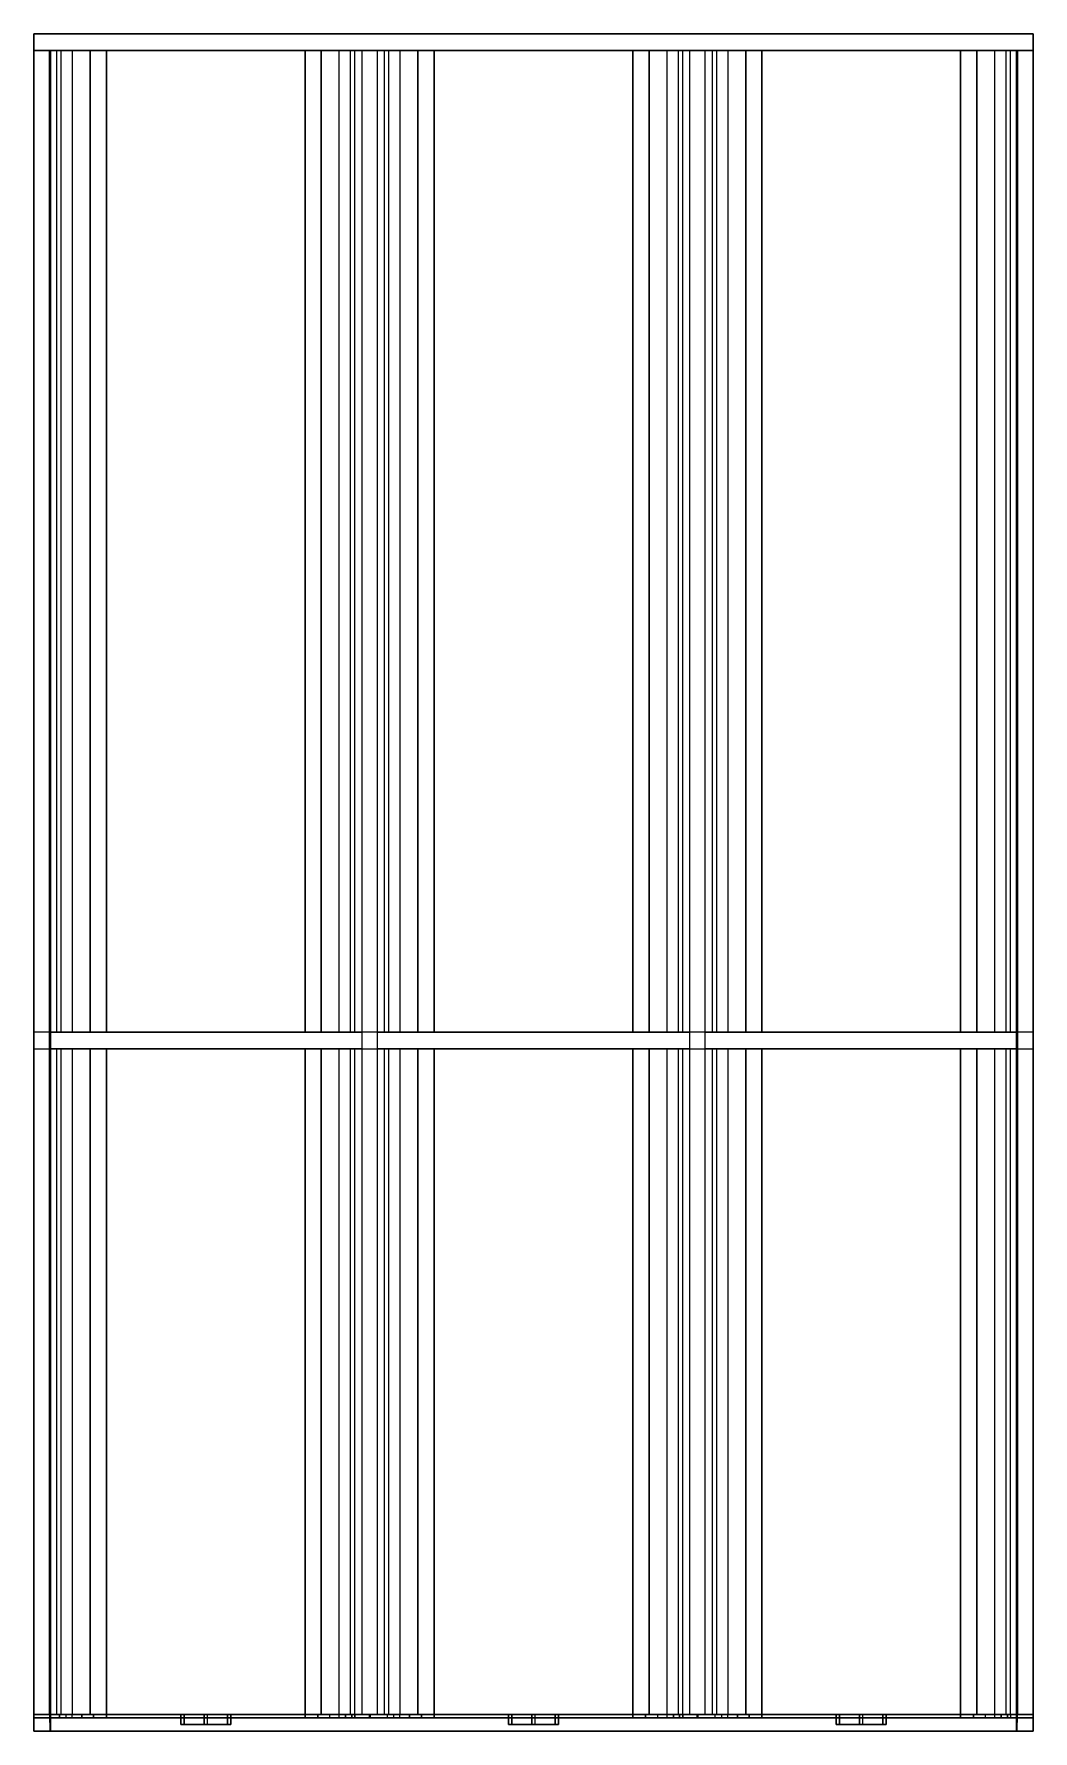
# Model space of a CAD drawing. Header units: millimetres. Extents: x 0 to 300, y 0 to 510.
import ezdxf

# ---------------------------------------------------------------- set-up
doc = ezdxf.new("R2010")
doc.units = ezdxf.units.MM
doc.layers.add('1', color=8, linetype='Continuous')
doc.layers.add('4', color=7, linetype='Continuous')

msp = doc.modelspace()

# ---------------------------------------------------------------- linework, layer by layer
at = {"layer": '1'}
for p, q in [((300, 0), (295, 0)), ((295, 0), (295.12, 0, 37.06)), ((300, 0, 37.06), (300, 0))]:
    msp.add_line(p, q, dxfattribs=at)
for points in [[(5, 505), (0, 505), (0, 505, 47.06), (4.71, 505, 47.06)], [(6.77, 210, 14.06), (4.71, 210, 47.06), (4.71, 505, 47.06), (6.77, 505, 14.06)], [(4.71, 505, 47.06), (6.77, 505, 14.06), (96.37, 505, 14.06), (98.43, 505, 47.06)], [(8.16, 505, 8.63), (6.77, 505, 14.06), (21.74, 505, 14.06), (21.74, 505)], [(6.77, 210, 14.06), (8.16, 210, 8.63), (8.16, 505, 8.63), (6.77, 505, 14.06)], [(21.74, 505), (16.85, 505, 0.82), (11.47, 505, 4.07), (8.16, 505, 8.63)], [(8.16, 505, 8.63), (11.47, 505, 4.07), (11.47, 210, 4.07), (8.16, 210, 8.63)], [(11.47, 210, 4.07), (16.85, 210, 0.82), (16.85, 505, 0.82), (11.47, 505, 4.07)], [(21.74, 505), (16.85, 505, 0.82), (16.85, 210, 0.82), (21.74, 210)], [(21.74, 505, 14.06), (21.74, 505), (81.4, 505), (81.4, 505, 14.06)], [(81.4, 505), (21.74, 505), (21.74, 210), (81.4, 210)], [(81.4, 505), (81.4, 505, 14.06), (96.37, 505, 14.06), (94.98, 505, 8.63)], [(94.98, 505, 8.63), (91.67, 505, 4.07), (86.29, 505, 0.82), (81.4, 505)], [(81.4, 210), (86.29, 210, 0.82), (86.29, 505, 0.82), (81.4, 505)], [(91.67, 505, 4.07), (86.29, 505, 0.82), (86.29, 210, 0.82), (91.67, 210, 4.07)], [(94.98, 210, 8.63), (91.67, 210, 4.07), (91.67, 505, 4.07), (94.98, 505, 8.63)], [(96.37, 505, 14.06), (94.98, 505, 8.63), (94.98, 210, 8.63), (96.37, 210, 14.06)], [(96.37, 505, 14.06), (98.43, 505, 47.06), (98.43, 210, 47.06), (96.37, 210, 14.06)], [(98.43, 5, 47.06), (103.14, 5, 47.06), (103.14, 505, 47.06), (98.43, 505, 47.06)], [(103.14, 505, 47.06), (105.2, 505, 14.06), (194.8, 505, 14.06), (196.86, 505, 47.06)], [(105.2, 210, 14.06), (103.14, 210, 47.06), (103.14, 505, 47.06), (105.2, 505, 14.06)], [(106.59, 505, 8.63), (105.2, 505, 14.06), (120.17, 505, 14.06), (120.17, 505)], [(105.2, 210, 14.06), (106.59, 210, 8.63), (106.59, 505, 8.63), (105.2, 505, 14.06)], [(120.17, 505), (115.28, 505, 0.82), (109.9, 505, 4.07), (106.59, 505, 8.63)], [(106.59, 505, 8.63), (109.9, 505, 4.07), (109.9, 210, 4.07), (106.59, 210, 8.63)], [(109.9, 210, 4.07), (115.28, 210, 0.82), (115.28, 505, 0.82), (109.9, 505, 4.07)], [(120.17, 505), (115.28, 505, 0.82), (115.28, 210, 0.82), (120.17, 210)], [(120.17, 505, 14.06), (120.17, 505), (179.83, 505), (179.83, 505, 14.06)], [(179.83, 505), (120.17, 505), (120.17, 210), (179.83, 210)], [(179.83, 505), (179.83, 505, 14.06), (194.8, 505, 14.06), (193.41, 505, 8.63)], [(193.41, 505, 8.63), (190.1, 505, 4.07), (184.72, 505, 0.82), (179.83, 505)], [(179.83, 210), (184.72, 210, 0.82), (184.72, 505, 0.82), (179.83, 505)], [(190.1, 505, 4.07), (184.72, 505, 0.82), (184.72, 210, 0.82), (190.1, 210, 4.07)], [(193.41, 210, 8.63), (190.1, 210, 4.07), (190.1, 505, 4.07), (193.41, 505, 8.63)], [(194.8, 505, 14.06), (193.41, 505, 8.63), (193.41, 210, 8.63), (194.8, 210, 14.06)], [(194.8, 505, 14.06), (196.86, 505, 47.06), (196.86, 210, 47.06), (194.8, 210, 14.06)], [(196.86, 5, 47.06), (201.57, 5, 47.06), (201.57, 505, 47.06), (196.86, 505, 47.06)], [(201.57, 505, 47.06), (203.63, 505, 14.06), (293.23, 505, 14.06), (295.29, 505, 47.06)], [(203.63, 210, 14.06), (201.57, 210, 47.06), (201.57, 505, 47.06), (203.63, 505, 14.06)], [(205.02, 505, 8.63), (203.63, 505, 14.06), (218.6, 505, 14.06), (218.6, 505)], [(203.63, 210, 14.06), (205.02, 210, 8.63), (205.02, 505, 8.63), (203.63, 505, 14.06)], [(218.6, 505), (213.71, 505, 0.82), (208.33, 505, 4.07), (205.02, 505, 8.63)], [(205.02, 505, 8.63), (208.33, 505, 4.07), (208.33, 210, 4.07), (205.02, 210, 8.63)], [(208.33, 210, 4.07), (213.71, 210, 0.82), (213.71, 505, 0.82), (208.33, 505, 4.07)], [(218.6, 505), (213.71, 505, 0.82), (213.71, 210, 0.82), (218.6, 210)], [(218.6, 505, 14.06), (218.6, 505), (278.26, 505), (278.26, 505, 14.06)], [(278.26, 505), (218.6, 505), (218.6, 210), (278.26, 210)], [(278.26, 505), (278.26, 505, 14.06), (293.23, 505, 14.06), (291.84, 505, 8.63)], [(291.84, 505, 8.63), (288.53, 505, 4.07), (283.15, 505, 0.82), (278.26, 505)], [(278.26, 210), (283.15, 210, 0.82), (283.15, 505, 0.82), (278.26, 505)], [(288.53, 505, 4.07), (283.15, 505, 0.82), (283.15, 210, 0.82), (288.53, 210, 4.07)], [(291.84, 210, 8.63), (288.53, 210, 4.07), (288.53, 505, 4.07), (291.84, 505, 8.63)], [(293.23, 505, 14.06), (291.84, 505, 8.63), (291.84, 210, 8.63), (293.23, 210, 14.06)], [(293.23, 505, 14.06), (295.29, 505, 47.06), (295.29, 210, 47.06), (293.23, 210, 14.06)], [(295.29, 505, 47.06), (300, 505, 47.06), (300, 505), (295, 505)], [(0, 205, 47.06), (300, 205, 47.06), (300, 210, 47.06), (0, 210, 47.06)], [(4.71, 210, 47.06), (6.77, 210, 14.06), (96.37, 210, 14.06), (98.43, 210, 47.06)], [(8.16, 210, 8.63), (6.77, 210, 14.06), (21.74, 210, 14.06), (21.74, 210)], [(21.74, 210), (16.85, 210, 0.82), (11.47, 210, 4.07), (8.16, 210, 8.63)], [(21.74, 210, 14.06), (21.74, 210), (81.4, 210), (81.4, 210, 14.06)], [(81.4, 210), (81.4, 210, 14.06), (96.37, 210, 14.06), (94.98, 210, 8.63)], [(94.98, 210, 8.63), (91.67, 210, 4.07), (86.29, 210, 0.82), (81.4, 210)], [(103.14, 210, 47.06), (105.2, 210, 14.06), (194.8, 210, 14.06), (196.86, 210, 47.06)], [(106.59, 210, 8.63), (105.2, 210, 14.06), (120.17, 210, 14.06), (120.17, 210)], [(120.17, 210), (115.28, 210, 0.82), (109.9, 210, 4.07), (106.59, 210, 8.63)], [(120.17, 210, 14.06), (120.17, 210), (179.83, 210), (179.83, 210, 14.06)], [(179.83, 210), (179.83, 210, 14.06), (194.8, 210, 14.06), (193.41, 210, 8.63)], [(193.41, 210, 8.63), (190.1, 210, 4.07), (184.72, 210, 0.82), (179.83, 210)], [(201.57, 210, 47.06), (203.63, 210, 14.06), (293.23, 210, 14.06), (295.29, 210, 47.06)], [(205.02, 210, 8.63), (203.63, 210, 14.06), (218.6, 210, 14.06), (218.6, 210)], [(218.6, 210), (213.71, 210, 0.82), (208.33, 210, 4.07), (205.02, 210, 8.63)], [(218.6, 210, 14.06), (218.6, 210), (278.26, 210), (278.26, 210, 14.06)], [(278.26, 210), (278.26, 210, 14.06), (293.23, 210, 14.06), (291.84, 210, 8.63)], [(291.84, 210, 8.63), (288.53, 210, 4.07), (283.15, 210, 0.82), (278.26, 210)], [(6.77, 5, 14.06), (4.71, 5, 47.06), (4.71, 205, 47.06), (6.77, 205, 14.06)], [(4.71, 205, 47.06), (6.77, 205, 14.06), (96.37, 205, 14.06), (98.43, 205, 47.06)], [(6.77, 5, 14.06), (8.16, 5, 8.63), (8.16, 205, 8.63), (6.77, 205, 14.06)], [(8.16, 205, 8.63), (6.77, 205, 14.06), (21.74, 205, 14.06), (21.74, 205)], [(8.16, 205, 8.63), (11.47, 205, 4.07), (11.47, 5, 4.07), (8.16, 5, 8.63)], [(21.74, 205), (16.85, 205, 0.82), (11.47, 205, 4.07), (8.16, 205, 8.63)], [(11.47, 5, 4.07), (16.85, 5, 0.82), (16.85, 205, 0.82), (11.47, 205, 4.07)], [(21.74, 205), (16.85, 205, 0.82), (16.85, 5, 0.82), (21.74, 5)], [(81.4, 205), (21.74, 205), (21.74, 5), (81.4, 5)], [(21.74, 205, 14.06), (21.74, 205), (81.4, 205), (81.4, 205, 14.06)], [(81.4, 5), (86.29, 5, 0.82), (86.29, 205, 0.82), (81.4, 205)], [(81.4, 205), (81.4, 205, 14.06), (96.37, 205, 14.06), (94.98, 205, 8.63)], [(94.98, 205, 8.63), (91.67, 205, 4.07), (86.29, 205, 0.82), (81.4, 205)], [(91.67, 205, 4.07), (86.29, 205, 0.82), (86.29, 5, 0.82), (91.67, 5, 4.07)], [(94.98, 5, 8.63), (91.67, 5, 4.07), (91.67, 205, 4.07), (94.98, 205, 8.63)], [(96.37, 205, 14.06), (94.98, 205, 8.63), (94.98, 5, 8.63), (96.37, 5, 14.06)], [(96.37, 205, 14.06), (98.43, 205, 47.06), (98.43, 5, 47.06), (96.37, 5, 14.06)], [(105.2, 5, 14.06), (103.14, 5, 47.06), (103.14, 205, 47.06), (105.2, 205, 14.06)], [(103.14, 205, 47.06), (105.2, 205, 14.06), (194.8, 205, 14.06), (196.86, 205, 47.06)], [(105.2, 5, 14.06), (106.59, 5, 8.63), (106.59, 205, 8.63), (105.2, 205, 14.06)], [(106.59, 205, 8.63), (105.2, 205, 14.06), (120.17, 205, 14.06), (120.17, 205)], [(106.59, 205, 8.63), (109.9, 205, 4.07), (109.9, 5, 4.07), (106.59, 5, 8.63)], [(120.17, 205), (115.28, 205, 0.82), (109.9, 205, 4.07), (106.59, 205, 8.63)], [(109.9, 5, 4.07), (115.28, 5, 0.82), (115.28, 205, 0.82), (109.9, 205, 4.07)], [(120.17, 205), (115.28, 205, 0.82), (115.28, 5, 0.82), (120.17, 5)], [(179.83, 205), (120.17, 205), (120.17, 5), (179.83, 5)], [(120.17, 205, 14.06), (120.17, 205), (179.83, 205), (179.83, 205, 14.06)], [(179.83, 5), (184.72, 5, 0.82), (184.72, 205, 0.82), (179.83, 205)], [(179.83, 205), (179.83, 205, 14.06), (194.8, 205, 14.06), (193.41, 205, 8.63)], [(193.41, 205, 8.63), (190.1, 205, 4.07), (184.72, 205, 0.82), (179.83, 205)], [(190.1, 205, 4.07), (184.72, 205, 0.82), (184.72, 5, 0.82), (190.1, 5, 4.07)], [(193.41, 5, 8.63), (190.1, 5, 4.07), (190.1, 205, 4.07), (193.41, 205, 8.63)], [(194.8, 205, 14.06), (193.41, 205, 8.63), (193.41, 5, 8.63), (194.8, 5, 14.06)], [(194.8, 205, 14.06), (196.86, 205, 47.06), (196.86, 5, 47.06), (194.8, 5, 14.06)], [(203.63, 5, 14.06), (201.57, 5, 47.06), (201.57, 205, 47.06), (203.63, 205, 14.06)], [(201.57, 205, 47.06), (203.63, 205, 14.06), (293.23, 205, 14.06), (295.29, 205, 47.06)], [(203.63, 5, 14.06), (205.02, 5, 8.63), (205.02, 205, 8.63), (203.63, 205, 14.06)], [(205.02, 205, 8.63), (203.63, 205, 14.06), (218.6, 205, 14.06), (218.6, 205)], [(205.02, 205, 8.63), (208.33, 205, 4.07), (208.33, 5, 4.07), (205.02, 5, 8.63)], [(218.6, 205), (213.71, 205, 0.82), (208.33, 205, 4.07), (205.02, 205, 8.63)], [(208.33, 5, 4.07), (213.71, 5, 0.82), (213.71, 205, 0.82), (208.33, 205, 4.07)], [(218.6, 205), (213.71, 205, 0.82), (213.71, 5, 0.82), (218.6, 5)], [(278.26, 205), (218.6, 205), (218.6, 5), (278.26, 5)], [(218.6, 205, 14.06), (218.6, 205), (278.26, 205), (278.26, 205, 14.06)], [(278.26, 5), (283.15, 5, 0.82), (283.15, 205, 0.82), (278.26, 205)], [(278.26, 205), (278.26, 205, 14.06), (293.23, 205, 14.06), (291.84, 205, 8.63)], [(291.84, 205, 8.63), (288.53, 205, 4.07), (283.15, 205, 0.82), (278.26, 205)], [(288.53, 205, 4.07), (283.15, 205, 0.82), (283.15, 5, 0.82), (288.53, 5, 4.07)], [(291.84, 5, 8.63), (288.53, 5, 4.07), (288.53, 205, 4.07), (291.84, 205, 8.63)], [(293.23, 205, 14.06), (291.84, 205, 8.63), (291.84, 5, 8.63), (293.23, 5, 14.06)], [(293.23, 205, 14.06), (295.29, 205, 47.06), (295.29, 5, 47.06), (293.23, 5, 14.06)], [(100.78, 5, 37.79), (96.37, 5, 14.06), (6.77, 5, 14.06), (0, 5, 47.06)], [(0, 5, 47.06), (100.78, 5, 37.79), (199.22, 5, 37.79), (300, 5, 47.06)], [(4.71, 5, 47.06), (0, 5, 47.06), (0, 5), (5, 5)], [(100.78, 4, 37.79), (96.37, 4, 14.06), (6.77, 4, 14.06), (0, 4, 47.06)], [(0, 4, 47.06), (100.78, 4, 37.79), (199.22, 4, 37.79), (300, 4, 47.06)], [(4.71, 4, 47.06), (0, 4, 47.06), (0, 4), (5, 4)], [(4.88, 0, 37.06), (4.77, 5, 37.06), (5, 5), (5, 0)], [(7.68, 5, 9.77), (7.68, 4, 9.77), (4.85, 4, 23.4), (4.85, 5, 23.4)], [(11.47, 5, 4.07), (21.74, 5), (21.74, 5, 14.06), (6.77, 5, 14.06)], [(11.47, 5, 4.07), (9.55, 5, 6.26), (7.68, 5, 9.77), (6.77, 5, 14.06)], [(11.47, 4, 4.07), (21.74, 4), (21.74, 4, 14.06), (6.77, 4, 14.06)], [(11.47, 4, 4.07), (9.55, 4, 6.26), (7.68, 4, 9.77), (6.77, 4, 14.06)], [(7.68, 4, 9.77), (7.68, 5, 9.77), (9.55, 5, 6.26), (9.55, 4, 6.26)], [(9.55, 4, 6.26), (11.47, 4, 4.07), (11.47, 5, 4.07), (9.55, 5, 6.26)], [(21.74, 5), (17.89, 5, 0.5), (14.38, 5, 1.93), (11.47, 5, 4.07)], [(11.47, 4, 4.07), (11.47, 5, 4.07), (14.38, 5, 1.93), (14.38, 4, 1.93)], [(21.74, 4), (17.89, 4, 0.5), (14.38, 4, 1.93), (11.47, 4, 4.07)], [(14.38, 5, 1.93), (17.89, 5, 0.5), (17.89, 4, 0.5), (14.38, 4, 1.93)], [(17.89, 5, 0.5), (21.74, 5), (21.74, 4), (17.89, 4, 0.5)], [(21.74, 5, 14.06), (81.4, 5, 14.06), (81.4, 5), (21.74, 5)], [(21.74, 4), (21.74, 5), (81.4, 5), (81.4, 4)], [(21.74, 4, 14.06), (81.4, 4, 14.06), (81.4, 4), (21.74, 4)], [(44.07, 2, 14.06), (44.07, 2, 15.06), (44.07, 5, 15.06), (44.07, 5, 14.06)], [(44.07, 5, 14.06), (44.07, 2, 14.06), (59.07, 2, 14.06), (59.07, 5, 14.06)], [(44.07, 5, 15.06), (44.07, 2, 15.06), (59.07, 2, 15.06), (59.07, 5, 15.06)], [(44.07, 5, 25.06), (44.07, 2, 15.06), (44.07, 5, 15.06), (44.07, 5, 25.06)], [(45.07, 5, 25.06), (44.07, 5, 25.06), (44.07, 2, 15.06), (45.07, 2, 15.06)], [(59.07, 2, 15.06), (59.07, 2, 14.06), (44.07, 2, 14.06), (44.07, 2, 15.06)], [(45.07, 5, 25.06), (45.07, 2, 15.06), (45.07, 5, 15.06), (45.07, 5, 25.06)], [(51.07, 5, 25.06), (51.07, 2, 15.06), (51.07, 5, 15.06), (51.07, 5, 25.06)], [(52.07, 5, 25.06), (51.07, 5, 25.06), (51.07, 2, 15.06), (52.07, 2, 15.06)], [(58.07, 5, 25.06), (58.07, 2, 15.06), (58.07, 5, 15.06), (58.07, 5, 25.06)], [(59.07, 5, 25.06), (58.07, 5, 25.06), (58.07, 2, 15.06), (59.07, 2, 15.06)], [(59.07, 2, 14.06), (59.07, 2, 15.06), (59.07, 5, 15.06), (59.07, 5, 14.06)], [(59.07, 5, 25.06), (59.07, 2, 15.06), (59.07, 5, 15.06), (59.07, 5, 25.06)], [(96.37, 5, 14.06), (81.4, 5, 14.06), (81.4, 5), (91.67, 5, 4.07)], [(91.67, 5, 4.07), (88.76, 5, 1.93), (85.25, 5, 0.5), (81.4, 5)], [(85.25, 5, 0.5), (85.25, 4, 0.5), (81.4, 4), (81.4, 5)], [(96.37, 4, 14.06), (81.4, 4, 14.06), (81.4, 4), (91.67, 4, 4.07)], [(91.67, 4, 4.07), (88.76, 4, 1.93), (85.25, 4, 0.5), (81.4, 4)], [(88.76, 5, 1.93), (88.76, 4, 1.93), (85.25, 4, 0.5), (85.25, 5, 0.5)], [(91.67, 4, 4.07), (91.67, 5, 4.07), (88.76, 5, 1.93), (88.76, 4, 1.93)], [(96.37, 5, 14.06), (95.46, 5, 9.77), (93.59, 5, 6.26), (91.67, 5, 4.07)], [(93.59, 5, 6.26), (93.59, 4, 6.26), (91.67, 4, 4.07), (91.67, 5, 4.07)], [(96.37, 4, 14.06), (95.46, 4, 9.77), (93.59, 4, 6.26), (91.67, 4, 4.07)], [(93.59, 4, 6.26), (93.59, 5, 6.26), (95.46, 5, 9.77), (95.46, 4, 9.77)], [(95.46, 4, 9.77), (95.46, 5, 9.77), (96.37, 5, 14.06), (96.37, 4, 14.06)], [(96.37, 4, 14.06), (96.37, 5, 14.06), (100.65, 5, 37.06), (100.65, 4, 37.06)], [(100.78, 5, 37.79), (105.2, 5, 14.06), (194.8, 5, 14.06), (199.22, 5, 37.79)], [(100.78, 4, 37.79), (105.2, 4, 14.06), (194.8, 4, 14.06), (199.22, 4, 37.79)], [(100.92, 5, 37.06), (100.92, 4, 37.06), (106.11, 4, 9.77), (106.11, 5, 9.77)], [(109.9, 5, 4.07), (120.17, 5), (120.17, 5, 14.06), (105.2, 5, 14.06)], [(109.9, 5, 4.07), (107.98, 5, 6.26), (106.11, 5, 9.77), (105.2, 5, 14.06)], [(109.9, 4, 4.07), (120.17, 4), (120.17, 4, 14.06), (105.2, 4, 14.06)], [(109.9, 4, 4.07), (107.98, 4, 6.26), (106.11, 4, 9.77), (105.2, 4, 14.06)], [(106.11, 4, 9.77), (106.11, 5, 9.77), (107.98, 5, 6.26), (107.98, 4, 6.26)], [(107.98, 4, 6.26), (109.9, 4, 4.07), (109.9, 5, 4.07), (107.98, 5, 6.26)], [(120.17, 5), (116.32, 5, 0.5), (112.81, 5, 1.93), (109.9, 5, 4.07)], [(109.9, 4, 4.07), (109.9, 5, 4.07), (112.81, 5, 1.93), (112.81, 4, 1.93)], [(120.17, 4), (116.32, 4, 0.5), (112.81, 4, 1.93), (109.9, 4, 4.07)], [(112.81, 5, 1.93), (116.32, 5, 0.5), (116.32, 4, 0.5), (112.81, 4, 1.93)], [(116.32, 5, 0.5), (120.17, 5), (120.17, 4), (116.32, 4, 0.5)], [(120.17, 5, 14.06), (179.83, 5, 14.06), (179.83, 5), (120.17, 5)], [(120.17, 4), (120.17, 5), (179.83, 5), (179.83, 4)], [(120.17, 4, 14.06), (179.83, 4, 14.06), (179.83, 4), (120.17, 4)], [(142.5, 2, 14.06), (142.5, 2, 15.06), (142.5, 5, 15.06), (142.5, 5, 14.06)], [(142.5, 5, 14.06), (142.5, 2, 14.06), (157.5, 2, 14.06), (157.5, 5, 14.06)], [(142.5, 5, 15.06), (142.5, 2, 15.06), (157.5, 2, 15.06), (157.5, 5, 15.06)], [(142.5, 5, 25.06), (142.5, 2, 15.06), (142.5, 5, 15.06), (142.5, 5, 25.06)], [(143.5, 5, 25.06), (142.5, 5, 25.06), (142.5, 2, 15.06), (143.5, 2, 15.06)], [(157.5, 2, 15.06), (157.5, 2, 14.06), (142.5, 2, 14.06), (142.5, 2, 15.06)], [(143.5, 5, 25.06), (143.5, 2, 15.06), (143.5, 5, 15.06), (143.5, 5, 25.06)], [(149.5, 5, 25.06), (149.5, 2, 15.06), (149.5, 5, 15.06), (149.5, 5, 25.06)], [(150.5, 5, 25.06), (149.5, 5, 25.06), (149.5, 2, 15.06), (150.5, 2, 15.06)], [(156.5, 5, 25.06), (156.5, 2, 15.06), (156.5, 5, 15.06), (156.5, 5, 25.06)], [(157.5, 5, 25.06), (156.5, 5, 25.06), (156.5, 2, 15.06), (157.5, 2, 15.06)], [(157.5, 2, 14.06), (157.5, 2, 15.06), (157.5, 5, 15.06), (157.5, 5, 14.06)], [(157.5, 5, 25.06), (157.5, 2, 15.06), (157.5, 5, 15.06), (157.5, 5, 25.06)], [(194.8, 5, 14.06), (179.83, 5, 14.06), (179.83, 5), (190.1, 5, 4.07)], [(190.1, 5, 4.07), (187.19, 5, 1.93), (183.68, 5, 0.5), (179.83, 5)], [(183.68, 5, 0.5), (183.68, 4, 0.5), (179.83, 4), (179.83, 5)], [(194.8, 4, 14.06), (179.83, 4, 14.06), (179.83, 4), (190.1, 4, 4.07)], [(190.1, 4, 4.07), (187.19, 4, 1.93), (183.68, 4, 0.5), (179.83, 4)], [(187.19, 5, 1.93), (187.19, 4, 1.93), (183.68, 4, 0.5), (183.68, 5, 0.5)], [(190.1, 4, 4.07), (190.1, 5, 4.07), (187.19, 5, 1.93), (187.19, 4, 1.93)], [(194.8, 5, 14.06), (193.89, 5, 9.77), (192.02, 5, 6.26), (190.1, 5, 4.07)], [(192.02, 5, 6.26), (192.02, 4, 6.26), (190.1, 4, 4.07), (190.1, 5, 4.07)], [(194.8, 4, 14.06), (193.89, 4, 9.77), (192.02, 4, 6.26), (190.1, 4, 4.07)], [(192.02, 4, 6.26), (192.02, 5, 6.26), (193.89, 5, 9.77), (193.89, 4, 9.77)], [(193.89, 4, 9.77), (193.89, 5, 9.77), (194.8, 5, 14.06), (194.8, 4, 14.06)], [(194.8, 4, 14.06), (194.8, 5, 14.06), (199.08, 5, 37.06), (199.08, 4, 37.06)], [(300, 5, 47.06), (293.23, 5, 14.06), (203.63, 5, 14.06), (199.22, 5, 37.79)], [(300, 4, 47.06), (293.23, 4, 14.06), (203.63, 4, 14.06), (199.22, 4, 37.79)], [(199.35, 5, 37.06), (199.35, 4, 37.06), (204.54, 4, 9.77), (204.54, 5, 9.77)], [(208.33, 5, 4.07), (218.6, 5), (218.6, 5, 14.06), (203.63, 5, 14.06)], [(208.33, 5, 4.07), (206.41, 5, 6.26), (204.54, 5, 9.77), (203.63, 5, 14.06)], [(208.33, 4, 4.07), (218.6, 4), (218.6, 4, 14.06), (203.63, 4, 14.06)], [(208.33, 4, 4.07), (206.41, 4, 6.26), (204.54, 4, 9.77), (203.63, 4, 14.06)], [(204.54, 4, 9.77), (204.54, 5, 9.77), (206.41, 5, 6.26), (206.41, 4, 6.26)], [(206.41, 4, 6.26), (208.33, 4, 4.07), (208.33, 5, 4.07), (206.41, 5, 6.26)], [(218.6, 5), (214.75, 5, 0.5), (211.24, 5, 1.93), (208.33, 5, 4.07)], [(208.33, 4, 4.07), (208.33, 5, 4.07), (211.24, 5, 1.93), (211.24, 4, 1.93)], [(218.6, 4), (214.75, 4, 0.5), (211.24, 4, 1.93), (208.33, 4, 4.07)], [(211.24, 5, 1.93), (214.75, 5, 0.5), (214.75, 4, 0.5), (211.24, 4, 1.93)], [(214.75, 5, 0.5), (218.6, 5), (218.6, 4), (214.75, 4, 0.5)], [(278.26, 5), (218.6, 5), (218.6, 5, 14.06), (278.26, 5, 14.06)], [(218.6, 4), (218.6, 5), (278.26, 5), (278.26, 4)], [(278.26, 4), (218.6, 4), (218.6, 4, 14.06), (278.26, 4, 14.06)], [(240.93, 2, 14.06), (240.93, 2, 15.06), (240.93, 5, 15.06), (240.93, 5, 14.06)], [(240.93, 5, 14.06), (240.93, 2, 14.06), (255.93, 2, 14.06), (255.93, 5, 14.06)], [(240.93, 5, 15.06), (240.93, 2, 15.06), (255.93, 2, 15.06), (255.93, 5, 15.06)], [(240.93, 5, 25.06), (240.93, 2, 15.06), (240.93, 5, 15.06), (240.93, 5, 25.06)], [(241.93, 5, 25.06), (240.93, 5, 25.06), (240.93, 2, 15.06), (241.93, 2, 15.06)], [(255.93, 2, 15.06), (255.93, 2, 14.06), (240.93, 2, 14.06), (240.93, 2, 15.06)], [(241.93, 5, 25.06), (241.93, 2, 15.06), (241.93, 5, 15.06), (241.93, 5, 25.06)], [(247.93, 5, 25.06), (247.93, 2, 15.06), (247.93, 5, 15.06), (247.93, 5, 25.06)], [(248.93, 5, 25.06), (247.93, 5, 25.06), (247.93, 2, 15.06), (248.93, 2, 15.06)], [(254.93, 5, 25.06), (254.93, 2, 15.06), (254.93, 5, 15.06), (254.93, 5, 25.06)], [(255.93, 5, 25.06), (254.93, 5, 25.06), (254.93, 2, 15.06), (255.93, 2, 15.06)], [(255.93, 2, 14.06), (255.93, 2, 15.06), (255.93, 5, 15.06), (255.93, 5, 14.06)], [(255.93, 5, 25.06), (255.93, 2, 15.06), (255.93, 5, 15.06), (255.93, 5, 25.06)], [(293.23, 5, 14.06), (278.26, 5, 14.06), (278.26, 5), (288.53, 5, 4.07)], [(288.53, 5, 4.07), (285.62, 5, 1.93), (282.11, 5, 0.5), (278.26, 5)], [(282.11, 5, 0.5), (282.11, 4, 0.5), (278.26, 4), (278.26, 5)], [(293.23, 4, 14.06), (278.26, 4, 14.06), (278.26, 4), (288.53, 4, 4.07)], [(288.53, 4, 4.07), (285.62, 4, 1.93), (282.11, 4, 0.5), (278.26, 4)], [(285.62, 5, 1.93), (285.62, 4, 1.93), (282.11, 4, 0.5), (282.11, 5, 0.5)], [(288.53, 4, 4.07), (288.53, 5, 4.07), (285.62, 5, 1.93), (285.62, 4, 1.93)], [(293.23, 5, 14.06), (292.32, 5, 9.77), (290.45, 5, 6.26), (288.53, 5, 4.07)], [(290.45, 5, 6.26), (290.45, 4, 6.26), (288.53, 4, 4.07), (288.53, 5, 4.07)], [(293.23, 4, 14.06), (292.32, 4, 9.77), (290.45, 4, 6.26), (288.53, 4, 4.07)], [(290.45, 4, 6.26), (290.45, 5, 6.26), (292.32, 5, 9.77), (292.32, 4, 9.77)], [(292.32, 4, 9.77), (292.32, 5, 9.77), (293.23, 5, 14.06), (293.23, 4, 14.06)], [(293.23, 4, 14.06), (295.15, 4, 23.53), (295.15, 5, 23.4), (293.23, 5, 14.06)], [(295, 5), (300, 5), (300, 5, 47.06), (295.29, 5, 47.06)], [(295, 4), (300, 4), (300, 4, 47.06), (295.29, 4, 47.06)]]:
    msp.add_3dface(points, dxfattribs=at)
at = {"layer": '4'}
for points in [[(300, 510, 47.06), (300, 510), (0, 510), (0, 510, 47.06)], [(300, 505, 47.06), (300, 510, 47.06), (0, 510, 47.06), (0, 505, 47.06)], [(300, 505), (300, 510), (0, 510), (0, 505)], [(0, 510, 47.06), (0, 505, 47.06), (0, 505), (0, 510)], [(300, 505, 47.06), (300, 510, 47.06), (300, 510), (300, 505)], [(0, 5, 47.06), (4.71, 5, 47.06), (4.71, 505, 47.06), (0, 505, 47.06)], [(0, 5), (0, 5, 47.06), (0, 505, 47.06), (0, 505)], [(5, 5), (0, 5), (0, 505), (5, 505)], [(5, 5, 22.68), (5, 5), (5, 505), (4.86, 505, 22.68)], [(295.14, 505, 22.68), (295, 505), (295, 5), (295, 5, 22.68)], [(295, 505), (300, 505), (300, 5), (295, 5)], [(295.29, 5, 47.06), (300, 5, 47.06), (300, 505, 47.06), (295.29, 505, 47.06)], [(300, 5), (300, 5, 47.06), (300, 505, 47.06), (300, 505)], [(300, 5, 47.06), (300, 0, 47.06), (0, 0, 47.06), (0, 5, 47.06)], [(0, 5, 47.06), (0, 0, 47.06), (0, 0, 37.06), (0, 5, 37.06)], [(0, 0, 37.06), (0, 5, 37.06), (300, 5, 37.06), (300, 0, 37.06)], [(0, 5), (5, 5), (5, 0), (0, 0)], [(0, 5, 37.06), (0, 0, 37.06), (0, 0), (0, 5)], [(300, 0, 47.06), (300, 0, 37.06), (0, 0, 37.06), (0, 0, 47.06)], [(5, 0), (0, 0), (0, 0, 37.06), (4.88, 0, 37.06)], [(295, 0), (295, 5), (295.23, 5, 37.06), (295.12, 0, 37.06)], [(300, 0), (295, 0), (295, 5), (300, 5)], [(295.12, 0, 37.06), (300, 0, 37.06), (300, 0), (295, 0)], [(300, 5, 47.06), (300, 5, 37.06), (300, 0, 37.06), (300, 0, 47.06)], [(300, 5), (300, 0), (300, 0, 37.06), (300, 5, 37.06)]]:
    msp.add_3dface(points, dxfattribs=at)

doc.saveas('drawing.dxf')
